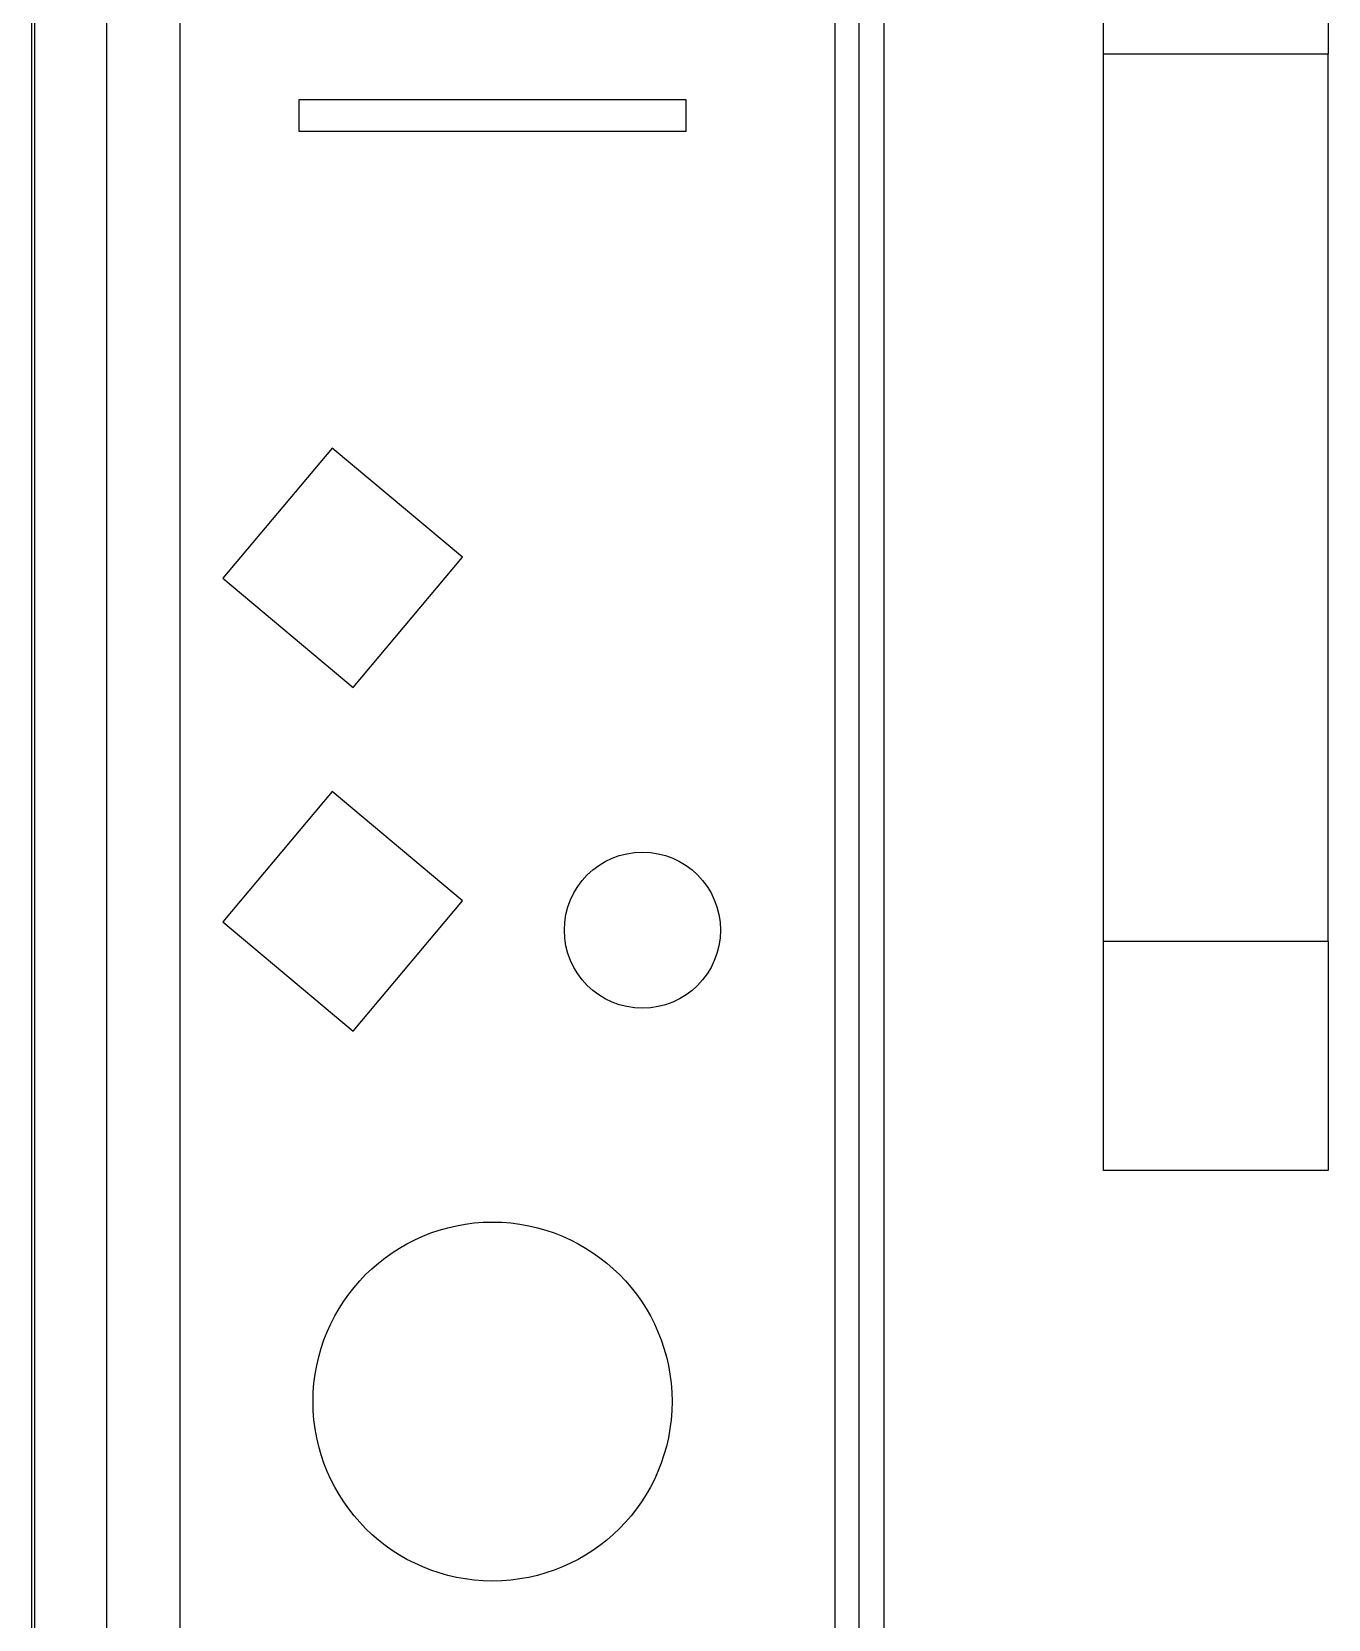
# Model space of a CAD drawing. Header units: millimetres. Extents: x -13464 to 9471, y -517 to 17126.
# Drawn here: x -10393.6 to -10186, y 4294.9 to 4549.2 of the extents above; entities that cross this region are included whole.
import ezdxf

# ---------------------------------------------------------------- set-up
doc = ezdxf.new("R2010")
doc.units = ezdxf.units.MM

msp = doc.modelspace()

# ---------------------------------------------------------------- linework, layer by layer
at = {"color": 7, "linetype": 'Continuous', "lineweight": 25}
for p, q in [((-10393.63, 3997.3), (-10393.63, 4851.3)), ((-10393.13, 4184.3), (-10393.13, 4823.3)), ((-10381.59, 4184.3), (-10381.59, 4811.76)), ((-10261.13, 4184.3), (-10261.13, 4811.76)), ((-10257.13, 4184.3), (-10257.13, 4811.76)), ((-10369.93, 4798.03), (-10369.93, 4198.03)), ((-10264.93, 4198.03), (-10264.93, 4798.03)), ((-10221.98, 4545.61), (-10221.98, 4582.3)), ((-10185.98, 4582.3), (-10185.98, 4545.61)), ((-10185.98, 4545.61), (-10221.98, 4545.61)), ((-10221.98, 4403.5), (-10221.98, 4545.61)), ((-10185.98, 4403.5), (-10185.98, 4545.61)), ((-10288.83, 4538.3), (-10350.83, 4538.3)), ((-10350.83, 4538.3), (-10350.83, 4533.3)), ((-10288.83, 4533.3), (-10288.83, 4538.3)), ((-10350.83, 4533.3), (-10288.83, 4533.3)), ((-10345.51, 4482.53), (-10363.02, 4461.66)), ((-10324.64, 4465.02), (-10345.51, 4482.53)), ((-10342.15, 4444.15), (-10324.64, 4465.02)), ((-10363.02, 4461.66), (-10342.15, 4444.15)), ((-10345.51, 4427.53), (-10363.02, 4406.66)), ((-10324.64, 4410.02), (-10345.51, 4427.53)), ((-10342.15, 4389.15), (-10324.64, 4410.02)), ((-10363.02, 4406.66), (-10342.15, 4389.15)), ((-10185.98, 4403.5), (-10221.98, 4403.5)), ((-10221.98, 4366.8), (-10221.98, 4403.5)), ((-10185.98, 4403.5), (-10185.98, 4366.8)), ((-10185.98, 4366.8), (-10221.98, 4366.8))]:
    msp.add_line(p, q, dxfattribs=at)
for centre, radius in [((-10295.83, 4405.3), 12.5), ((-10319.83, 4329.8), 28.75)]:
    msp.add_circle(centre, radius, dxfattribs=at)

doc.saveas('drawing.dxf')
